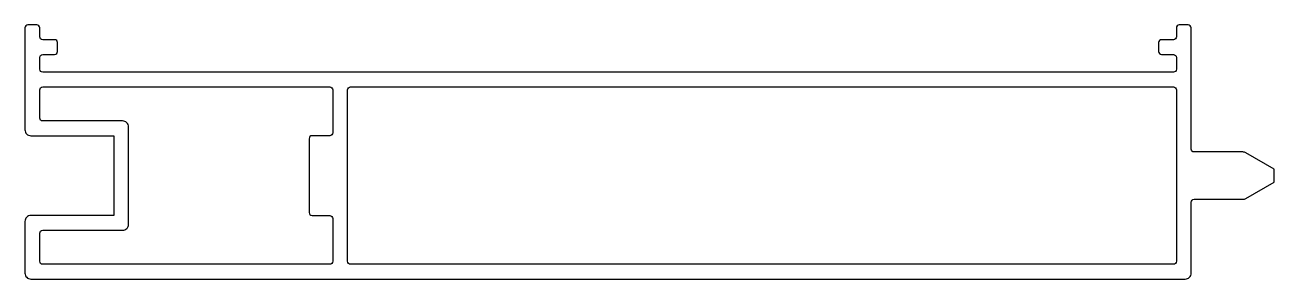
# Model space of a CAD drawing. Extents: x 222 to 433, y 100 to 143.
import ezdxf

# ---------------------------------------------------------------- set-up
doc = ezdxf.new("R2010")
doc.units = 0
doc.header["$LTSCALE"] = 15
doc.layers.get('0').update_dxf_attribs({"linetype": 'CONTINUOUS'})

msp = doc.modelspace()

# ---------------------------------------------------------------- linework, layer by layer
at = {"color": 0, "linetype": 'CONTINUOUS', "ltscale": 0.05}
for points in [[(416.87, 135.63, -0.414214), (416.37, 135.13), (225.37, 135.13, -0.414214), (224.87, 135.63), (224.87, 137.63, -0.414214), (225.37, 138.13), (227.37, 138.13, 0.414214), (227.87, 138.63), (227.87, 140.13, 0.414214), (227.37, 140.63), (225.37, 140.63, -0.414214), (224.87, 141.13), (224.87, 142.63, 0.414214), (224.37, 143.13), (222.87, 143.13, 0.414214), (222.37, 142.63), (222.37, 125.38, 0.414214), (223.37, 124.38), (237.37, 124.38), (237.37, 110.88), (223.37, 110.88, 0.414214), (222.37, 109.88), (222.37, 101.13, 0.414214), (223.37, 100.13), (418.37, 100.13, 0.414214), (419.37, 101.13), (419.37, 113.13, -0.414214), (419.87, 113.63), (428.1, 113.63, 0.131204), (428.6, 113.76), (433.37, 116.5), (433.37, 118.75), (428.6, 121.5, 0.131204), (428.1, 121.63), (419.87, 121.63, -0.414214), (419.37, 122.13), (419.37, 142.63, 0.414214), (418.87, 143.13), (417.37, 143.13, 0.414214), (416.87, 142.63), (416.87, 141.13, -0.414214), (416.37, 140.63), (414.37, 140.63, 0.414214), (413.87, 140.13), (413.87, 138.63, 0.414214), (414.37, 138.13), (416.37, 138.13, -0.414214), (416.87, 137.63)], [(270.87, 124.38, 0.414214), (270.37, 123.88), (270.37, 111.38, 0.414214), (270.87, 110.88), (273.87, 110.88, -0.414214), (274.37, 110.38), (274.37, 103.13, -0.414214), (273.87, 102.63), (225.37, 102.63, -0.414214), (224.87, 103.13), (224.87, 107.88, -0.414214), (225.37, 108.38), (238.87, 108.38, 0.414214), (239.87, 109.38), (239.87, 125.88, 0.414214), (238.87, 126.88), (225.37, 126.88, -0.414214), (224.87, 127.38), (224.87, 132.13, -0.414214), (225.37, 132.63), (273.87, 132.63, -0.414214), (274.37, 132.13), (274.37, 124.88, -0.414214), (273.87, 124.38)], [(277.37, 102.63, -0.414214), (276.87, 103.13), (276.87, 132.13, -0.414214), (277.37, 132.63), (416.37, 132.63, -0.414214), (416.87, 132.13), (416.87, 103.13, -0.414214), (416.37, 102.63)]]:
    msp.add_lwpolyline(points, format="xyb", close=True, dxfattribs=at)

doc.saveas('drawing.dxf')
